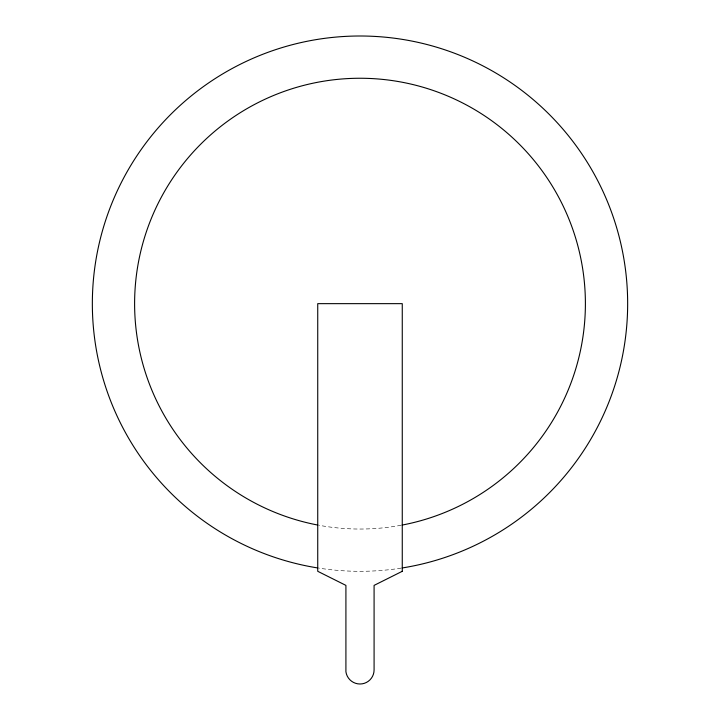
<?xml version="1.0" encoding="UTF-8"?>
<svg xmlns="http://www.w3.org/2000/svg" width="720" height="720" viewBox="0 0 720 720"><rect width="100%" height="100%" fill="white"/><g stroke="black" fill="none" stroke-linecap="round" stroke-linejoin="round"><path stroke-width="0.54" stroke-dasharray="3.6 2.7" d="M401.022 568.143A267.651 267.651 0 0 1 318.978 568.143M401.022 525.276A225.387 225.387 0 0 1 318.978 525.276"/><path stroke-width="1.08" d="M317.871 567.972A267.651 267.651 0 0 1 135.576 157.806A267.651 267.651 0 0 1 584.424 157.806A267.651 267.651 0 0 1 402.129 567.972M317.88 525.069A225.387 225.387 0 0 1 172.242 178.956A225.387 225.387 0 0 1 547.758 178.956A225.387 225.387 0 0 1 402.12 525.069M402.264 571.302L374.085 585.387L374.085 669.915A14.085 14.085 0 0 1 360 684A14.229 14.229 0 0 1 345.915 671.751L345.915 585.387L317.736 571.302L317.736 303.651L402.264 303.651L402.264 571.302"/></g></svg>
